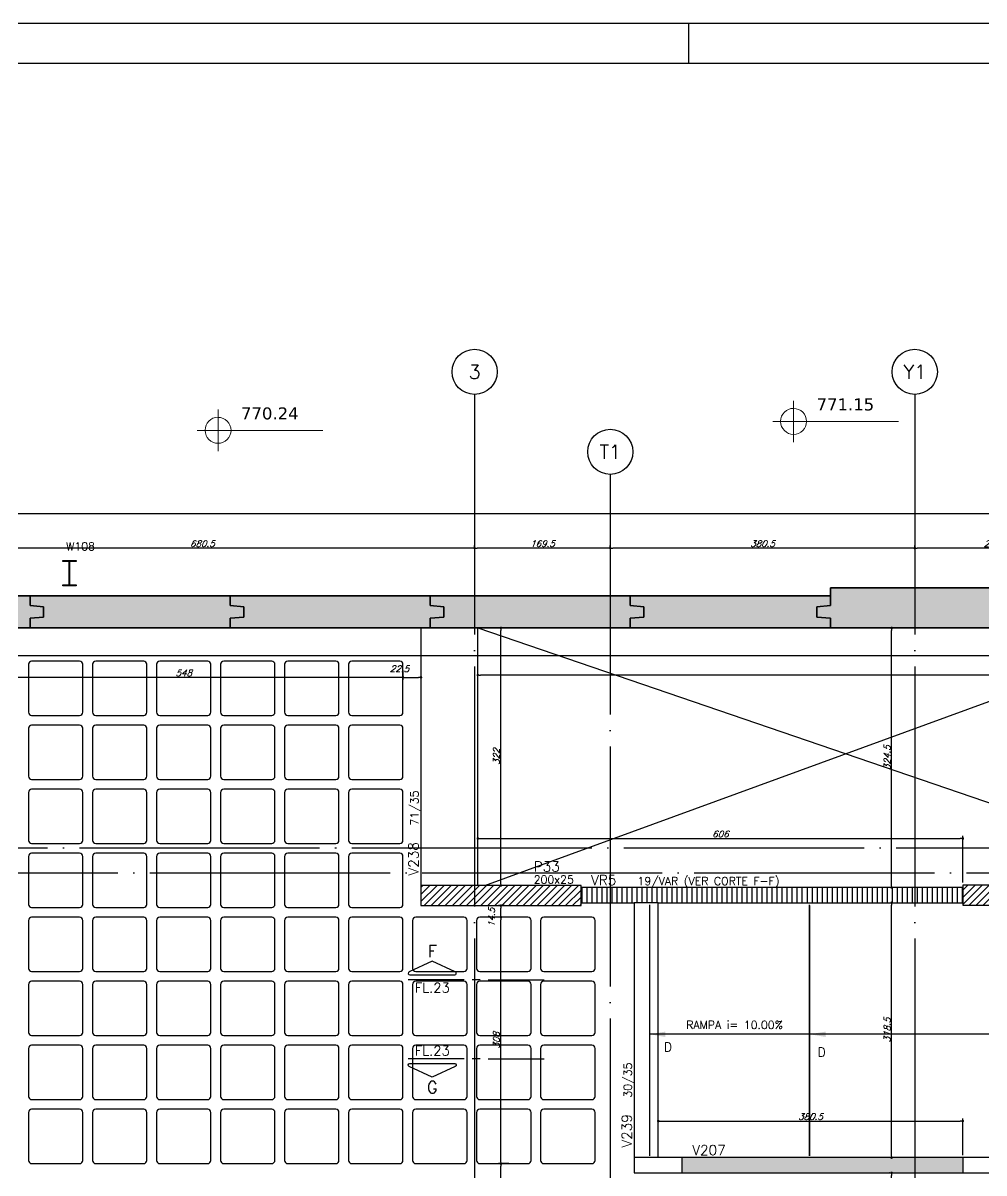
# Model space of a CAD drawing. Extents: x -4172 to 5483, y -2094 to 2406.
# Drawn here: x -1824 to -623, y 968 to 2406 of the extents above; entities that cross this region are included whole.
import ezdxf
from ezdxf.enums import TextEntityAlignment as Align

# ---------------------------------------------------------------- set-up
doc = ezdxf.new("R2010")
doc.units = 0
doc.header["$LTSCALE"] = 50
doc.header["$MEASUREMENT"] = 0
doc.linetypes.add('EIXO', pattern=[6.8, 6, -0.4, 0, -0.4])
doc.layers.get('0').update_dxf_attribs({"linetype": 'CONTINUOUS'})
doc.layers.get('DEFPOINTS').update_dxf_attribs({"linetype": 'CONTINUOUS'})
for name, color, linetype in [('251', 5, 'CONTINUOUS'), ('F-AUX', 2, 'CONTINUOUS'), ('F-CORTE-INDICAÇÃO', 4, 'CONTINUOUS'), ('F-COTAS', 106, 'CONTINUOUS'), ('F-CUBETA', 1, 'CONTINUOUS'), ('F-EIXO', 12, 'EIXO'), ('F-HACHURA-DET', 1, 'CONTINUOUS'), ('F-MARGEM', 1, 'CONTINUOUS'), ('F-PERFIL - W310x52', 4, 'CONTINUOUS'), ('F-PILARES-DIM', 172, 'CONTINUOUS'), ('F-PILARES-HACH', 174, 'CONTINUOUS'), ('F-PILARES-M', 170, 'CONTINUOUS'), ('F-PILARES-NOME', 170, 'CONTINUOUS'), ('F-PILARES-S', 170, 'CONTINUOUS'), ('F-SOLIDO-EST', 252, 'CONTINUOUS'), ('F-TEXTO', 6, 'CONTINUOUS'), ('F-VIGAS', 3, 'CONTINUOUS'), ('F-VIGAS-DIM', 2, 'CONTINUOUS'), ('F-VIGAS-NOME', 4, 'CONTINUOUS'), ('F-VÃO', 1, 'CONTINUOUS')]:
    doc.layers.add(name, color=color, linetype=linetype)
doc.layers.add('A-ANNO-NOTE', color=253, linetype='CONTINUOUS', lineweight=9)
doc.layers.add('F-DESNIVEL-4', color=7, linetype='CONTINUOUS', true_color=0xc3f1b6)
doc.styles.add('5385-ARQ-PB-BAS-PLA-TER-TORRE-A-106-TXT$0$R60-75', font='romans.shx', dxfattribs={"height": 0.1125})
doc.styles.add('CP-TEXT-INCL', font='romans.shx', dxfattribs={"oblique": 20})
doc.styles.add('MCP', font='romans.shx')
doc.styles.add('ROMANS', font='romans.shx')
doc.styles.get("Standard").update_dxf_attribs({"font": 'ROMANS.SHX'})
doc.styles.add('Verdana_3', font='verdana.ttf', dxfattribs={"height": 20})
doc.dimstyles.new('CP-COTAS-50', dxfattribs={"dimscale": 0.64, "dimtxt": 12.5, "dimasz": 5, "dimexe": 5, "dimexo": 5, "dimgap": 2.5, "dimtad": 1, "dimdec": 1, "dimdsep": 46, "dimtxsty": 'CP-TEXT-INCL', "dimblk1": 'DOT', "dimblk2": 'DOT', "dimsah": 1, "dimcen": 9, "dimclrd": 256, "dimclre": 256, "dimclrt": 256, "dimadec": 0, "dimazin": 0, "dimtfac": 1, "dimtdec": 1, "dimtmove": 2, "dimatfit": 3, "dimldrblk": 'DOT', "dimfxl": 0, "dimtolj": 1, "dimarcsym": 0})

# ---------------------------------------------------------------- blocks, each defined once
blk = doc.blocks.new('_VAONER063650636500869008690')
at = {"layer": '251', "color": 1}
for p, q in [((-34, 30), (-34, -30)), ((30, 34), (-30, 34)), ((34, -30), (34, 30)), ((-30, -34), (30, -34))]:
    blk.add_line(p, q, dxfattribs=at)
for centre, start, end in [((-30, 30), 90, 180), ((30, 30), 0, 90), ((-30, -30), 180, 270), ((30, -30), 270, 0)]:
    blk.add_arc(centre, 4, start, end, dxfattribs=at)
blk = doc.blocks.new('*U43')
at = {"layer": 'F-EIXO'}
blk.add_line((0, 0), (7397, 0), dxfattribs=at)
at = {"layer": 'F-TEXTO', "style": 'ROMANS'}
blk.add_attdef('EIXO', text='', height=17.5, dxfattribs=at).set_placement((-28.2072, 0), align=Align.MIDDLE_CENTER)
blk = doc.blocks.new('*U44')
at = {"layer": 'F-EIXO'}
blk.add_line((0, 0), (7484.954, 0), dxfattribs=at)
at = {"layer": 'F-TEXTO', "style": 'ROMANS'}
blk.add_attdef('EIXO', text='', height=17.5, dxfattribs=at).set_placement((-28.2072, 0), align=Align.MIDDLE_CENTER)
blk = doc.blocks.new('*U45')
at = {"layer": 'F-EIXO'}
blk.add_line((0, 0), (0, -3477.9), dxfattribs=at)
at = {"layer": 'F-EIXO', "color": 2, "linetype": 'Continuous'}
blk.add_circle((0, 28.2), 28.2, dxfattribs=at)
at = {"layer": 'F-TEXTO', "style": 'ROMANS'}
blk.add_attdef('EIXO', text='', height=17.5, rotation=360, dxfattribs=at).set_placement((0, 28.2), align=Align.MIDDLE_CENTER)
blk = doc.blocks.new('*U40')
at = {"layer": 'F-EIXO'}
blk.add_line((0, 0), (7378.2, 0), dxfattribs=at)
at = {"layer": 'F-TEXTO', "style": 'ROMANS'}
blk.add_attdef('EIXO', text='', height=17.5, dxfattribs=at).set_placement((-28.2, 0), align=Align.MIDDLE_CENTER)
blk = doc.blocks.new('*U42')
at = {"layer": 'F-EIXO'}
blk.add_line((0, 0), (0, -3377.9), dxfattribs=at)
at = {"layer": 'F-EIXO', "color": 2, "linetype": 'Continuous'}
blk.add_circle((0, 28.2), 28.2, dxfattribs=at)
at = {"layer": 'F-TEXTO', "style": 'ROMANS'}
blk.add_attdef('EIXO', text='', height=17.5, rotation=360, dxfattribs=at).set_placement((0, 28.2), align=Align.MIDDLE_CENTER)
blk = doc.blocks.new('*U15')
at = {"layer": 'F-EIXO'}
blk.add_line((0, 0), (0, -3477.9), dxfattribs=at)
at = {"layer": 'F-EIXO', "color": 2, "linetype": 'Continuous'}
blk.add_circle((0, 28.2), 28.2, dxfattribs=at)
at = {"layer": 'F-TEXTO', "style": 'ROMANS'}
blk.add_attdef('EIXO', text='', height=17.5, rotation=360, dxfattribs=at).set_placement((0, 28.2), align=Align.MIDDLE_CENTER)
blk = doc.blocks.new('A0-4L_900')
at = {"layer": 'F-MARGEM', "color": 2}
blk.add_line((63.4, 90), (63.4, 89), dxfattribs=at)
blk.add_lwpolyline([(0, 0), (0, 90), (192.9, 90), (192.9, 0)], close=True, dxfattribs=at)
at = {"layer": 'F-MARGEM', "color": 7}
blk.add_lwpolyline([(2.5, 89), (191.9, 89), (191.9, 1), (2.5, 1)], close=True, dxfattribs=at)
blk = doc.blocks.new('_DOT')
at = {"color": 0, "linetype": 'ByBlock'}
blk.add_line((-0.5, 0), (-1, 0), dxfattribs=at)
at = {"color": 0, "linetype": 'ByBlock', "const_width": 0.5}
blk.add_lwpolyline([(-0.25, 0, 1), (0.25, 0, 1)], format="xyb", close=True, dxfattribs=at)
blk = doc.blocks.new('*D90')
at = {"layer": 'DEFPOINTS', "color": 0, "linetype": 'Continuous', "transparency": 16777216}
for p in [(3284.5, 1792.6), (3284.5, 1699.5), (-3540, 1430.2)]:
    blk.add_point(p, dxfattribs=at)
at = {"layer": 'F-COTAS', "linetype": 'Continuous', "lineweight": -2, "transparency": 16777216}
for p, q in [((-3540, 1433.4), (-3540, 1795.8)), ((-3536.8, 1792.6), (3281.3, 1792.6)), ((3284.5, 1702.7), (3284.5, 1795.8))]:
    blk.add_line(p, q, dxfattribs=at)
at = {"layer": 'F-COTAS', "linetype": 'Continuous', "lineweight": -2, "transparency": 16777216, "xscale": 3.2, "yscale": 3.2, "zscale": 3.2, "rotation": 180}
blk.add_blockref('_DOT', (-3540, 1792.6), dxfattribs=at)
at = {"layer": 'F-COTAS', "linetype": 'Continuous', "lineweight": -2, "transparency": 16777216, "xscale": 3.2, "yscale": 3.2, "zscale": 3.2}
blk.add_blockref('_DOT', (3284.5, 1792.6), dxfattribs=at)
at = {"layer": 'F-COTAS', "linetype": 'Continuous', "transparency": 16777216, "insert": (-127.7, 1798.2), "char_height": 8, "attachment_point": 5, "style": 'CP-TEXT-INCL'}
blk.add_mtext('\\A1;6824.5', dxfattribs=at)
blk = doc.blocks.new('*D105')
at = {"layer": 'DEFPOINTS', "color": 0, "linetype": 'Continuous', "transparency": 16777216}
for p in [(-709.5, 1749.2), (-709.5, 1745.2), (-506, 1747.5)]:
    blk.add_point(p, dxfattribs=at)
at = {"layer": 'F-COTAS', "linetype": 'Continuous', "lineweight": -2, "transparency": 16777216}
for p, q in [((-709.5, 1748.4), (-709.5, 1752.4)), ((-509.2, 1749.2), (-706.3, 1749.2)), ((-506, 1750.7), (-506, 1752.4))]:
    blk.add_line(p, q, dxfattribs=at)
at = {"layer": 'F-COTAS', "linetype": 'Continuous', "lineweight": -2, "transparency": 16777216, "xscale": 3.2, "yscale": 3.2, "zscale": 3.2, "rotation": 180}
blk.add_blockref('_DOT', (-709.5, 1749.2), dxfattribs=at)
at = {"layer": 'F-COTAS', "linetype": 'Continuous', "lineweight": -2, "transparency": 16777216, "xscale": 3.2, "yscale": 3.2, "zscale": 3.2}
blk.add_blockref('_DOT', (-506, 1749.2), dxfattribs=at)
at = {"layer": 'F-COTAS', "linetype": 'Continuous', "transparency": 16777216, "insert": (-607.8, 1754.8), "char_height": 8, "attachment_point": 5, "style": 'CP-TEXT-INCL'}
blk.add_mtext('\\A1;203.5', dxfattribs=at)
blk = doc.blocks.new('*D106')
at = {"layer": 'DEFPOINTS', "color": 0, "linetype": 'Continuous', "transparency": 16777216}
for p in [(-1090, 1749.2), (-1090, 1745.2), (-709.5, 1745.2)]:
    blk.add_point(p, dxfattribs=at)
at = {"layer": 'F-COTAS', "linetype": 'Continuous', "lineweight": -2, "transparency": 16777216}
for p, q in [((-1090, 1748.4), (-1090, 1752.4)), ((-712.7, 1749.2), (-1086.8, 1749.2)), ((-709.5, 1748.4), (-709.5, 1752.4))]:
    blk.add_line(p, q, dxfattribs=at)
at = {"layer": 'F-COTAS', "linetype": 'Continuous', "lineweight": -2, "transparency": 16777216, "xscale": 3.2, "yscale": 3.2, "zscale": 3.2, "rotation": 180}
blk.add_blockref('_DOT', (-1090, 1749.2), dxfattribs=at)
at = {"layer": 'F-COTAS', "linetype": 'Continuous', "lineweight": -2, "transparency": 16777216, "xscale": 3.2, "yscale": 3.2, "zscale": 3.2}
blk.add_blockref('_DOT', (-709.5, 1749.2), dxfattribs=at)
at = {"layer": 'F-COTAS', "linetype": 'Continuous', "transparency": 16777216, "insert": (-899.8, 1754.8), "char_height": 8, "attachment_point": 5, "style": 'CP-TEXT-INCL'}
blk.add_mtext('\\A1;380.5', dxfattribs=at)
blk = doc.blocks.new('*D107')
at = {"layer": 'DEFPOINTS', "color": 0, "linetype": 'Continuous', "transparency": 16777216}
for p in [(-1259.5, 1749.2), (-1259.5, 1745.2), (-1090, 1745.2)]:
    blk.add_point(p, dxfattribs=at)
at = {"layer": 'F-COTAS', "linetype": 'Continuous', "lineweight": -2, "transparency": 16777216}
for p, q in [((-1259.5, 1748.4), (-1259.5, 1752.4)), ((-1093.2, 1749.2), (-1256.3, 1749.2)), ((-1090, 1748.4), (-1090, 1752.4))]:
    blk.add_line(p, q, dxfattribs=at)
at = {"layer": 'F-COTAS', "linetype": 'Continuous', "lineweight": -2, "transparency": 16777216, "xscale": 3.2, "yscale": 3.2, "zscale": 3.2, "rotation": 180}
blk.add_blockref('_DOT', (-1259.5, 1749.2), dxfattribs=at)
at = {"layer": 'F-COTAS', "linetype": 'Continuous', "lineweight": -2, "transparency": 16777216, "xscale": 3.2, "yscale": 3.2, "zscale": 3.2}
blk.add_blockref('_DOT', (-1090, 1749.2), dxfattribs=at)
at = {"layer": 'F-COTAS', "linetype": 'Continuous', "transparency": 16777216, "insert": (-1174.8, 1754.8), "char_height": 8, "attachment_point": 5, "style": 'CP-TEXT-INCL'}
blk.add_mtext('\\A1;169.5', dxfattribs=at)
blk = doc.blocks.new('*D108')
at = {"layer": 'DEFPOINTS', "color": 0, "linetype": 'Continuous', "transparency": 16777216}
for p in [(-1940, 1749.2), (-1940, 1745.2), (-1259.5, 1745.2)]:
    blk.add_point(p, dxfattribs=at)
at = {"layer": 'F-COTAS', "linetype": 'Continuous', "lineweight": -2, "transparency": 16777216}
for p, q in [((-1940, 1748.4), (-1940, 1752.4)), ((-1262.7, 1749.2), (-1936.8, 1749.2)), ((-1259.5, 1748.4), (-1259.5, 1752.4))]:
    blk.add_line(p, q, dxfattribs=at)
at = {"layer": 'F-COTAS', "linetype": 'Continuous', "lineweight": -2, "transparency": 16777216, "xscale": 3.2, "yscale": 3.2, "zscale": 3.2, "rotation": 180}
blk.add_blockref('_DOT', (-1940, 1749.2), dxfattribs=at)
at = {"layer": 'F-COTAS', "linetype": 'Continuous', "lineweight": -2, "transparency": 16777216, "xscale": 3.2, "yscale": 3.2, "zscale": 3.2}
blk.add_blockref('_DOT', (-1259.5, 1749.2), dxfattribs=at)
at = {"layer": 'F-COTAS', "linetype": 'Continuous', "transparency": 16777216, "insert": (-1599.8, 1754.8), "char_height": 8, "attachment_point": 5, "style": 'CP-TEXT-INCL'}
blk.add_mtext('\\A1;680.5', dxfattribs=at)
blk = doc.blocks.new('*U127')
at = {"layer": 'F-CORTE-INDICAÇÃO'}
for p, q in [((-100, 0), (-170, 0)), ((-80, 0), (-90, 0)), ((-70, 0), (0, 0))]:
    blk.add_line(p, q, dxfattribs=at)
blk.add_lwpolyline([(-112, 6, 0.802585), (-111.2, 9.8), (-140, 23.3), (-168.8, 9.8, 0.802585), (-168, 6)], format="xyb", close=True, dxfattribs=at)
at = {"layer": 'F-CORTE-INDICAÇÃO', "style": 'ROMANS'}
blk.add_attdef('CORTE', text='', height=15, dxfattribs=at).set_placement((-140, 35.8), align=Align.MIDDLE_CENTER)
at = {"layer": 'F-CORTE-INDICAÇÃO', "color": 2, "style": 'ROMANS'}
blk.add_attdef('FOLHA', text='', height=12, dxfattribs=at).set_placement((-140, -10), align=Align.MIDDLE_CENTER)
blk = doc.blocks.new('*D346')
at = {"layer": 'DEFPOINTS', "color": 0, "linetype": 'Continuous', "transparency": 16777216}
for p in [(-1226.6, 980), (-1226.5, 980), (-1226.5, 904.5)]:
    blk.add_point(p, dxfattribs=at)
at = {"layer": 'F-COTAS', "linetype": 'Continuous', "lineweight": -2, "transparency": 16777216}
for p, q in [((-1229.7, 980), (-1229.8, 980)), ((-1226.6, 907.7), (-1226.6, 976.8)), ((-1229.7, 904.5), (-1229.8, 904.5))]:
    blk.add_line(p, q, dxfattribs=at)
at = {"layer": 'F-COTAS', "linetype": 'Continuous', "lineweight": -2, "transparency": 16777216, "xscale": 3.2, "yscale": 3.2, "zscale": 3.2}
for p, rotation in [((-1226.6, 980), 90), ((-1226.6, 904.5), 270)]:
    blk.add_blockref('_DOT', p, dxfattribs=dict(at, rotation=rotation))
at = {"layer": 'F-COTAS', "linetype": 'Continuous', "transparency": 16777216, "insert": (-1232.2, 942.3), "char_height": 8, "attachment_point": 5, "rotation": 90, "style": 'CP-TEXT-INCL'}
blk.add_mtext('\\A1;75.5', dxfattribs=at)
blk = doc.blocks.new('*D347')
at = {"layer": 'DEFPOINTS', "color": 0, "linetype": 'Continuous', "transparency": 16777216}
for p in [(-1226.6, 1288), (-1213.6, 1288), (-1213.6, 980)]:
    blk.add_point(p, dxfattribs=at)
at = {"layer": 'F-COTAS', "linetype": 'Continuous', "lineweight": -2, "transparency": 16777216}
for p, q in [((-1216.8, 1288), (-1229.8, 1288)), ((-1226.6, 983.2), (-1226.6, 1284.8)), ((-1216.8, 980), (-1229.8, 980))]:
    blk.add_line(p, q, dxfattribs=at)
at = {"layer": 'F-COTAS', "linetype": 'Continuous', "lineweight": -2, "transparency": 16777216, "xscale": 3.2, "yscale": 3.2, "zscale": 3.2}
for p, rotation in [((-1226.6, 1288), 90), ((-1226.6, 980), 270)]:
    blk.add_blockref('_DOT', p, dxfattribs=dict(at, rotation=rotation))
at = {"layer": 'F-COTAS', "linetype": 'Continuous', "transparency": 16777216, "insert": (-1232.2, 1134), "char_height": 8, "attachment_point": 5, "rotation": 90, "style": 'CP-TEXT-INCL'}
blk.add_mtext('\\A1;308', dxfattribs=at)
blk = doc.blocks.new('*D348')
at = {"layer": 'DEFPOINTS', "color": 0, "linetype": 'Continuous', "transparency": 16777216}
for p in [(-1226.6, 1302.5), (-1218.9, 1302.5), (-1218.9, 1288)]:
    blk.add_point(p, dxfattribs=at)
at = {"layer": 'F-COTAS', "linetype": 'Continuous', "lineweight": -2, "transparency": 16777216}
for p, q in [((-1222.1, 1302.5), (-1229.8, 1302.5)), ((-1226.6, 1291.2), (-1226.6, 1299.3)), ((-1222.1, 1288), (-1229.8, 1288))]:
    blk.add_line(p, q, dxfattribs=at)
at = {"layer": 'F-COTAS', "linetype": 'Continuous', "lineweight": -2, "transparency": 16777216, "xscale": 3.2, "yscale": 3.2, "zscale": 3.2}
for p, rotation in [((-1226.6, 1302.5), 90), ((-1226.6, 1288), 270)]:
    blk.add_blockref('_DOT', p, dxfattribs=dict(at, rotation=rotation))
at = {"layer": 'F-COTAS', "linetype": 'Continuous', "transparency": 16777216, "insert": (-1238.3, 1287.6), "char_height": 8, "attachment_point": 5, "rotation": 90, "style": 'CP-TEXT-INCL'}
blk.add_mtext('\\A1;14.5', dxfattribs=at)
blk = doc.blocks.new('*D349')
at = {"layer": 'DEFPOINTS', "color": 0, "linetype": 'Continuous', "transparency": 16777216}
for p in [(-1226.6, 1649.5), (-1216.7, 1649.5), (-1216.7, 1327.5)]:
    blk.add_point(p, dxfattribs=at)
at = {"layer": 'F-COTAS', "linetype": 'Continuous', "lineweight": -2, "transparency": 16777216}
for p, q in [((-1219.9, 1649.5), (-1229.8, 1649.5)), ((-1226.6, 1330.7), (-1226.6, 1646.3)), ((-1219.9, 1327.5), (-1229.8, 1327.5))]:
    blk.add_line(p, q, dxfattribs=at)
at = {"layer": 'F-COTAS', "linetype": 'Continuous', "lineweight": -2, "transparency": 16777216, "xscale": 3.2, "yscale": 3.2, "zscale": 3.2}
for p, rotation in [((-1226.6, 1649.5), 90), ((-1226.6, 1327.5), 270)]:
    blk.add_blockref('_DOT', p, dxfattribs=dict(at, rotation=rotation))
at = {"layer": 'F-COTAS', "linetype": 'Continuous', "transparency": 16777216, "insert": (-1232.2, 1488.5), "char_height": 8, "attachment_point": 5, "rotation": 90, "style": 'CP-TEXT-INCL'}
blk.add_mtext('\\A1;322', dxfattribs=at)
blk = doc.blocks.new('*D350')
at = {"layer": 'DEFPOINTS', "color": 0, "linetype": 'Continuous', "transparency": 16777216}
for p in [(-1255.5, 1385.2), (-649.5, 1386.3), (-649.5, 1328)]:
    blk.add_point(p, dxfattribs=at)
at = {"layer": 'F-COTAS', "linetype": 'Continuous', "lineweight": -2, "transparency": 16777216}
for p, q in [((-1255.5, 1388.4), (-1255.5, 1389.5)), ((-1252.3, 1386.3), (-652.7, 1386.3)), ((-649.5, 1331.2), (-649.5, 1389.5))]:
    blk.add_line(p, q, dxfattribs=at)
at = {"layer": 'F-COTAS', "linetype": 'Continuous', "lineweight": -2, "transparency": 16777216, "xscale": 3.2, "yscale": 3.2, "zscale": 3.2, "rotation": 180}
blk.add_blockref('_DOT', (-1255.5, 1386.3), dxfattribs=at)
at = {"layer": 'F-COTAS', "linetype": 'Continuous', "lineweight": -2, "transparency": 16777216, "xscale": 3.2, "yscale": 3.2, "zscale": 3.2}
blk.add_blockref('_DOT', (-649.5, 1386.3), dxfattribs=at)
at = {"layer": 'F-COTAS', "linetype": 'Continuous', "transparency": 16777216, "insert": (-952.5, 1391.9), "char_height": 8, "attachment_point": 5, "style": 'CP-TEXT-INCL'}
blk.add_mtext('\\A1;606', dxfattribs=at)
blk = doc.blocks.new('*D377')
at = {"layer": 'DEFPOINTS', "color": 0, "linetype": 'Continuous', "transparency": 16777216}
for p in [(-738.4, 968.5), (-737.7, 968.5), (-737.7, 888)]:
    blk.add_point(p, dxfattribs=at)
at = {"layer": 'F-COTAS', "linetype": 'Continuous', "lineweight": -2, "transparency": 16777216}
for p, q in [((-740.9, 968.5), (-741.6, 968.5)), ((-738.4, 891.2), (-738.4, 965.3)), ((-740.9, 888), (-741.6, 888))]:
    blk.add_line(p, q, dxfattribs=at)
at = {"layer": 'F-COTAS', "linetype": 'Continuous', "lineweight": -2, "transparency": 16777216, "xscale": 3.2, "yscale": 3.2, "zscale": 3.2}
for p, rotation in [((-738.4, 968.5), 90), ((-738.4, 888), 270)]:
    blk.add_blockref('_DOT', p, dxfattribs=dict(at, rotation=rotation))
at = {"layer": 'F-COTAS', "linetype": 'Continuous', "transparency": 16777216, "insert": (-744, 928.3), "char_height": 8, "attachment_point": 5, "rotation": 90, "style": 'CP-TEXT-INCL'}
blk.add_mtext('\\A1;80.5', dxfattribs=at)
blk = doc.blocks.new('*D378')
at = {"layer": 'DEFPOINTS', "color": 0, "linetype": 'Continuous', "transparency": 16777216}
for p in [(-738.4, 1306), (-738.4, 1306), (-738.4, 987.5)]:
    blk.add_point(p, dxfattribs=at)
at = {"layer": 'F-COTAS', "linetype": 'Continuous', "lineweight": -2, "transparency": 16777216}
blk.add_line((-738.4, 990.7), (-738.4, 1302.8), dxfattribs=at)
at = {"layer": 'F-COTAS', "linetype": 'Continuous', "lineweight": -2, "transparency": 16777216, "xscale": 3.2, "yscale": 3.2, "zscale": 3.2}
for p, rotation in [((-738.4, 1306), 90), ((-738.4, 987.5), 270)]:
    blk.add_blockref('_DOT', p, dxfattribs=dict(at, rotation=rotation))
at = {"layer": 'F-COTAS', "linetype": 'Continuous', "transparency": 16777216, "insert": (-744, 1146.8), "char_height": 8, "attachment_point": 5, "rotation": 90, "style": 'CP-TEXT-INCL'}
blk.add_mtext('\\A1;318.5', dxfattribs=at)
blk = doc.blocks.new('*D379')
at = {"layer": 'DEFPOINTS', "color": 0, "linetype": 'Continuous', "transparency": 16777216}
for p in [(-738.4, 1649.5), (-738.4, 1649.5), (-738.4, 1325)]:
    blk.add_point(p, dxfattribs=at)
at = {"layer": 'F-COTAS', "linetype": 'Continuous', "lineweight": -2, "transparency": 16777216}
blk.add_line((-738.4, 1328.2), (-738.4, 1646.3), dxfattribs=at)
at = {"layer": 'F-COTAS', "linetype": 'Continuous', "lineweight": -2, "transparency": 16777216, "xscale": 3.2, "yscale": 3.2, "zscale": 3.2}
for p, rotation in [((-738.4, 1649.5), 90), ((-738.4, 1325), 270)]:
    blk.add_blockref('_DOT', p, dxfattribs=dict(at, rotation=rotation))
at = {"layer": 'F-COTAS', "linetype": 'Continuous', "transparency": 16777216, "insert": (-744, 1487.2), "char_height": 8, "attachment_point": 5, "rotation": 90, "style": 'CP-TEXT-INCL'}
blk.add_mtext('\\A1;324.5', dxfattribs=at)
blk = doc.blocks.new('*D401')
at = {"layer": 'DEFPOINTS', "color": 0, "linetype": 'Continuous', "transparency": 16777216}
for p in [(-1255.5, 1590.6), (-1255.5, 1590.6), (683.5, 1590.6)]:
    blk.add_point(p, dxfattribs=at)
at = {"layer": 'F-COTAS', "linetype": 'Continuous', "lineweight": -2, "transparency": 16777216}
blk.add_line((680.3, 1590.6), (-1252.3, 1590.6), dxfattribs=at)
at = {"layer": 'F-COTAS', "linetype": 'Continuous', "lineweight": -2, "transparency": 16777216, "xscale": 3.2, "yscale": 3.2, "zscale": 3.2, "rotation": 180}
blk.add_blockref('_DOT', (-1255.5, 1590.6), dxfattribs=at)
at = {"layer": 'F-COTAS', "linetype": 'Continuous', "lineweight": -2, "transparency": 16777216, "xscale": 3.2, "yscale": 3.2, "zscale": 3.2}
blk.add_blockref('_DOT', (683.5, 1590.6), dxfattribs=at)
at = {"layer": 'F-COTAS', "linetype": 'Continuous', "transparency": 16777216, "insert": (-286, 1596.2), "char_height": 8, "attachment_point": 5, "style": 'CP-TEXT-INCL'}
blk.add_mtext('\\A1;1939', dxfattribs=at)
blk = doc.blocks.new('*D402')
at = {"layer": 'DEFPOINTS', "color": 0, "linetype": 'Continuous', "transparency": 16777216}
for p in [(-1349, 1599.3), (-1326.5, 1599.3), (-1326.5, 1587.7)]:
    blk.add_point(p, dxfattribs=at)
at = {"layer": 'F-COTAS', "linetype": 'Continuous', "lineweight": -2, "transparency": 16777216}
for p, q in [((-1349, 1596.1), (-1349, 1584.5)), ((-1326.5, 1596.1), (-1326.5, 1584.5)), ((-1345.8, 1587.7), (-1329.7, 1587.7))]:
    blk.add_line(p, q, dxfattribs=at)
at = {"layer": 'F-COTAS', "linetype": 'Continuous', "lineweight": -2, "transparency": 16777216, "xscale": 3.2, "yscale": 3.2, "zscale": 3.2, "rotation": 180}
blk.add_blockref('_DOT', (-1349, 1587.7), dxfattribs=at)
at = {"layer": 'F-COTAS', "linetype": 'Continuous', "lineweight": -2, "transparency": 16777216, "xscale": 3.2, "yscale": 3.2, "zscale": 3.2}
blk.add_blockref('_DOT', (-1326.5, 1587.7), dxfattribs=at)
at = {"layer": 'F-COTAS', "linetype": 'Continuous', "transparency": 16777216, "insert": (-1353.5, 1598.4), "char_height": 8, "attachment_point": 5, "style": 'CP-TEXT-INCL'}
blk.add_mtext('\\A1;22.5', dxfattribs=at)
blk = doc.blocks.new('*D403')
at = {"layer": 'DEFPOINTS', "color": 0, "linetype": 'Continuous', "transparency": 16777216}
for p in [(-1897, 1587.7), (-1897, 1570.1), (-1349, 1570.1)]:
    blk.add_point(p, dxfattribs=at)
at = {"layer": 'F-COTAS', "linetype": 'Continuous', "lineweight": -2, "transparency": 16777216}
for p, q in [((-1897, 1573.3), (-1897, 1590.9)), ((-1352.2, 1587.7), (-1893.8, 1587.7)), ((-1349, 1573.3), (-1349, 1590.9))]:
    blk.add_line(p, q, dxfattribs=at)
at = {"layer": 'F-COTAS', "linetype": 'Continuous', "lineweight": -2, "transparency": 16777216, "xscale": 3.2, "yscale": 3.2, "zscale": 3.2, "rotation": 180}
blk.add_blockref('_DOT', (-1897, 1587.7), dxfattribs=at)
at = {"layer": 'F-COTAS', "linetype": 'Continuous', "lineweight": -2, "transparency": 16777216, "xscale": 3.2, "yscale": 3.2, "zscale": 3.2}
blk.add_blockref('_DOT', (-1349, 1587.7), dxfattribs=at)
at = {"layer": 'F-COTAS', "linetype": 'Continuous', "transparency": 16777216, "insert": (-1623, 1593.3), "char_height": 8, "attachment_point": 5, "style": 'CP-TEXT-INCL'}
blk.add_mtext('\\A1;548', dxfattribs=at)
blk = doc.blocks.new('*D425')
at = {"layer": 'DEFPOINTS', "color": 0, "linetype": 'Continuous', "transparency": 16777216}
for p in [(-649.5, 1033.2), (-1030, 1017.7), (-649.5, 987.5)]:
    blk.add_point(p, dxfattribs=at)
at = {"layer": 'F-COTAS', "linetype": 'Continuous', "lineweight": -2, "transparency": 16777216}
for p, q in [((-1030, 1020.9), (-1030, 1036.4)), ((-649.5, 990.7), (-649.5, 1036.4)), ((-1026.8, 1033.2), (-652.7, 1033.2))]:
    blk.add_line(p, q, dxfattribs=at)
at = {"layer": 'F-COTAS', "linetype": 'Continuous', "lineweight": -2, "transparency": 16777216, "xscale": 3.2, "yscale": 3.2, "zscale": 3.2, "rotation": 180}
blk.add_blockref('_DOT', (-1030, 1033.2), dxfattribs=at)
at = {"layer": 'F-COTAS', "linetype": 'Continuous', "lineweight": -2, "transparency": 16777216, "xscale": 3.2, "yscale": 3.2, "zscale": 3.2}
blk.add_blockref('_DOT', (-649.5, 1033.2), dxfattribs=at)
at = {"layer": 'F-COTAS', "linetype": 'Continuous', "transparency": 16777216, "insert": (-839.8, 1038.8), "char_height": 8, "attachment_point": 5, "style": 'CP-TEXT-INCL'}
blk.add_mtext('\\A1;380.5', dxfattribs=at)
blk = doc.blocks.new('LGN-COTA - LGN-COTA-475391-Térreo')
at = {"layer": 'A-ANNO-NOTE'}
for p, q in [((-0.009, -0.238), (-0.009, 0.28)), ((-0.268, 0.021), (1.302, 0.021))]:
    blk.add_line(p, q, dxfattribs=at)
for centre, start, end in [((-0.009, 0.022), 90, 180), ((-0.009, 0.021), 360, 90), ((-0.009, 0.021), 180, 270), ((-0.009, 0.021), 270, 0)]:
    blk.add_arc(centre, 0.162, start, end, dxfattribs=at)
blk = doc.blocks.new('zw$7512')
at = {"layer": 'A-ANNO-NOTE', "xscale": 100, "yscale": 100, "zscale": 100}
for p in [(-660.5, 1691.5), (-1379.7, 1680.3)]:
    blk.add_blockref('LGN-COTA - LGN-COTA-475391-Térreo', p, dxfattribs=at)
at = {"layer": 'A-ANNO-NOTE', "style": 'Verdana_3'}
for s, p in [('770.24', (-1351.9, 1696.1)), ('771.15', (-632.7, 1707.3))]:
    blk.add_text(s, height=15, dxfattribs=at).set_placement(p)
blk = doc.blocks.new('A$C44D756D9')
at = {"layer": 'F-PERFIL - W310x52'}
blk.add_lwpolyline([(1550.8, 244.2), (1567.5, 244.2), (1567.5, 242.9), (1559.5, 242.9), (1559.5, 213.8), (1567.5, 213.8), (1567.5, 212.4), (1550.8, 212.4), (1550.8, 213.8), (1558.7, 213.8), (1558.7, 242.9), (1550.8, 242.9)], close=True, dxfattribs=at)
at = {"layer": 'F-PILARES-NOME'}
blk.add_text('W108', height=10, dxfattribs=at).set_placement((1555.1, 256.9))

msp = doc.modelspace()

# ---------------------------------------------------------------- hatches: boundary and pattern name
at = {"layer": 'F-DESNIVEL-4', "linetype": 'Continuous'}
h = msp.add_hatch(color=256, dxfattribs=at)
h.dxf.hatch_style = 1
h.paths.add_polyline_path([(-709.5, 987.5), (-1000, 987.5), (-1000, 968.5), (-709.5, 968.5)])
h = msp.add_hatch(color=256, dxfattribs=at)
h.dxf.hatch_style = 1
h.paths.add_polyline_path([(-649.5, 987.5), (-709.5, 987.5), (-709.5, 968.5), (-649.5, 968.5)])
at = {"layer": 'F-HACHURA-DET', "linetype": 'Continuous'}
h = msp.add_hatch(dxfattribs=at)
h.set_pattern_fill('LINE', color=256, scale=50, angle=90, style=0)
h.paths.add_polyline_path([(-1060, 1306), (-1030, 1306), (-649.5, 1306), (-649.5, 1325), (-1045, 1325), (-1126.5, 1325), (-1126.5, 1306)])
at = {"layer": 'F-PILARES-HACH', "linetype": 'Continuous'}
h = msp.add_hatch(dxfattribs=at)
h.set_pattern_fill('ANSI31', color=256, scale=50, style=0)
h.paths.add_polyline_path([(-1326.5, 1302.5), (-1126.5, 1302.5), (-1126.5, 1327.5), (-1326.5, 1327.5)], flags=16)
h = msp.add_hatch(dxfattribs=at)
h.set_pattern_fill('ANSI31', color=256, scale=50, style=0)
h.paths.add_polyline_path([(-649.5, 1303), (-449.5, 1303), (-449.5, 1328), (-649.5, 1328)], flags=16)
at = {"layer": 'F-SOLIDO-EST'}
h = msp.add_hatch(color=256, dxfattribs=at)
h.dxf.hatch_style = 1
h.paths.add_polyline_path([(-582, 1681), (-565, 1682.5), (-565, 1699.5), (-815, 1699.5), (-815, 1677.5), (-832, 1676), (-832, 1663), (-815, 1661.5), (-815, 1649.5), (-565, 1649.5), (-565, 1666.5), (-582, 1668)])
h = msp.add_hatch(color=256, dxfattribs=at)
h.dxf.hatch_style = 1
h.paths.add_polyline_path([(-1798, 1676), (-1815, 1677.5), (-1815, 1689.5), (-2065, 1689.5), (-2065, 1677.5), (-2082, 1676), (-2082, 1663), (-2065, 1661.5), (-2065, 1649.5), (-1815, 1649.5), (-1815, 1661.5), (-1798, 1663)])
h = msp.add_hatch(color=256, dxfattribs=at)
h.dxf.hatch_style = 1
h.paths.add_polyline_path([(-1548, 1676), (-1565, 1677.5), (-1565, 1689.5), (-1815, 1689.5), (-1815, 1677.5), (-1798, 1676), (-1798, 1663), (-1815, 1661.5), (-1815, 1649.5), (-1565, 1649.5), (-1565, 1661.5), (-1548, 1663)])
h = msp.add_hatch(color=256, dxfattribs=at)
h.dxf.hatch_style = 1
h.paths.add_polyline_path([(-1298, 1676), (-1315, 1677.5), (-1315, 1689.5), (-1565, 1689.5), (-1565, 1677.5), (-1548, 1676), (-1548, 1663), (-1565, 1661.5), (-1565, 1649.5), (-1315, 1649.5), (-1315, 1661.5), (-1298, 1663)])
h = msp.add_hatch(color=256, dxfattribs=at)
h.dxf.hatch_style = 1
h.paths.add_polyline_path([(-1048, 1676), (-1065, 1677.5), (-1065, 1689.5), (-1315, 1689.5), (-1315, 1677.5), (-1298, 1676), (-1298, 1663), (-1315, 1661.5), (-1315, 1649.5), (-1065, 1649.5), (-1065, 1661.5), (-1048, 1663)])
h = msp.add_hatch(color=256, dxfattribs=at)
h.dxf.hatch_style = 1
h.paths.add_polyline_path([(-832, 1676), (-815, 1677.5), (-815, 1689.5), (-1065, 1689.5), (-1065, 1677.5), (-1048, 1676), (-1048, 1663), (-1065, 1661.5), (-1065, 1649.5), (-815, 1649.5), (-815, 1661.5), (-832, 1663)])

# ---------------------------------------------------------------- linework, layer by layer
at = {"layer": 'F-AUX', "color": 1}
for p, q in [((-1041, 1303.5), (-1041, 989.5)), ((-841, 989.5), (-841, 1303.5)), ((-841, 1302.5), (-841, 989.5))]:
    msp.add_line(p, q, dxfattribs=at)
msp.add_lwpolyline([(-182.994, 1141.64), (-1041, 1141.64)], dxfattribs=at)
for points in [[(-1021.003, 1138.287), (-1041, 1141.64), (-1020.997, 1144.954)], [(-821.003, 1138.287), (-841, 1141.64), (-820.997, 1144.954)]]:
    msp.add_solid(points, dxfattribs=at)
at = {"layer": 'F-EIXO'}
msp.add_line((-3621.135, 1615), (3550.572, 1615), dxfattribs=at)
at = {"layer": 'F-PILARES-M', "linetype": 'Continuous'}
for points in [[(-1060, 968.5), (-1000, 968.5), (-1000, 987.5), (-1060, 987.5), (-1060, 968.5)], [(-649.5, 968.5), (-529.5, 968.5), (-529.5, 987.5), (-649.5, 987.5), (-649.5, 968.5)]]:
    msp.add_lwpolyline(points, dxfattribs=at)
at = {"layer": 'F-PILARES-S', "linetype": 'Continuous'}
for points in [[(-1326.5, 1302.5), (-1126.5, 1302.5), (-1126.5, 1327.5), (-1326.5, 1327.5), (-1326.5, 1302.5)], [(-649.5, 1303), (-449.5, 1303), (-449.5, 1328), (-649.5, 1328), (-649.5, 1303)]]:
    msp.add_lwpolyline(points, dxfattribs=at)
at = {"layer": 'F-VIGAS'}
for p, q in [((-565, 1699.5), (-815, 1699.5)), ((-815, 1699.5), (-815, 1677.5)), ((-815, 1677.5), (-815, 1699.5)), ((-815, 1699.5), (-565, 1699.5)), ((-1815, 1689.5), (-2065, 1689.5)), ((-2065, 1689.5), (-1815, 1689.5)), ((-1815, 1677.5), (-1815, 1689.5)), ((-1815, 1689.5), (-1815, 1677.5)), ((-1565, 1689.5), (-1815, 1689.5)), ((-1815, 1689.5), (-1815, 1677.5)), ((-1815, 1677.5), (-1815, 1689.5)), ((-1815, 1689.5), (-1565, 1689.5)), ((-1565, 1677.5), (-1565, 1689.5)), ((-1565, 1689.5), (-1565, 1677.5)), ((-1315, 1689.5), (-1565, 1689.5)), ((-1565, 1689.5), (-1565, 1677.5)), ((-1565, 1677.5), (-1565, 1689.5)), ((-1565, 1689.5), (-1315, 1689.5)), ((-1315, 1677.5), (-1315, 1689.5)), ((-1315, 1689.5), (-1315, 1677.5)), ((-1065, 1689.5), (-1315, 1689.5)), ((-1315, 1689.5), (-1315, 1677.5)), ((-1315, 1677.5), (-1315, 1689.5)), ((-1315, 1689.5), (-1065, 1689.5)), ((-1065, 1677.5), (-1065, 1689.5)), ((-1065, 1689.5), (-1065, 1677.5)), ((-815, 1689.5), (-1065, 1689.5)), ((-1065, 1689.5), (-1065, 1677.5)), ((-1065, 1677.5), (-1065, 1689.5)), ((-1065, 1689.5), (-815, 1689.5)), ((-815, 1677.5), (-815, 1689.5)), ((-815, 1689.5), (-815, 1677.5)), ((-1798, 1676), (-1815, 1677.5)), ((-1815, 1677.5), (-1798, 1676)), ((-1815, 1677.5), (-1798, 1676)), ((-1798, 1676), (-1815, 1677.5)), ((-1798, 1663), (-1798, 1676)), ((-1798, 1676), (-1798, 1663)), ((-1798, 1676), (-1798, 1663)), ((-1798, 1663), (-1798, 1676)), ((-1548, 1676), (-1565, 1677.5)), ((-1565, 1677.5), (-1548, 1676)), ((-1565, 1677.5), (-1548, 1676)), ((-1548, 1676), (-1565, 1677.5)), ((-1548, 1663), (-1548, 1676)), ((-1548, 1676), (-1548, 1663)), ((-1548, 1676), (-1548, 1663)), ((-1548, 1663), (-1548, 1676)), ((-1298, 1676), (-1315, 1677.5)), ((-1315, 1677.5), (-1298, 1676)), ((-1315, 1677.5), (-1298, 1676)), ((-1298, 1676), (-1315, 1677.5)), ((-1298, 1663), (-1298, 1676)), ((-1298, 1676), (-1298, 1663)), ((-1298, 1676), (-1298, 1663)), ((-1298, 1663), (-1298, 1676)), ((-1048, 1676), (-1065, 1677.5)), ((-1065, 1677.5), (-1048, 1676)), ((-1065, 1677.5), (-1048, 1676)), ((-1048, 1676), (-1065, 1677.5)), ((-1048, 1663), (-1048, 1676)), ((-1048, 1676), (-1048, 1663)), ((-1048, 1676), (-1048, 1663)), ((-1048, 1663), (-1048, 1676)), ((-815, 1677.5), (-832, 1676)), ((-832, 1676), (-815, 1677.5)), ((-832, 1676), (-815, 1677.5)), ((-815, 1677.5), (-832, 1676)), ((-832, 1676), (-832, 1663)), ((-832, 1663), (-832, 1676)), ((-832, 1663), (-832, 1676)), ((-832, 1676), (-832, 1663)), ((-1815, 1661.5), (-1798, 1663)), ((-1798, 1663), (-1815, 1661.5)), ((-1798, 1663), (-1815, 1661.5)), ((-1815, 1661.5), (-1798, 1663)), ((-1815, 1649.5), (-1815, 1661.5)), ((-1815, 1661.5), (-1815, 1649.5)), ((-1815, 1661.5), (-1815, 1649.5)), ((-1815, 1649.5), (-1815, 1661.5)), ((-1565, 1661.5), (-1548, 1663)), ((-1548, 1663), (-1565, 1661.5)), ((-1548, 1663), (-1565, 1661.5)), ((-1565, 1661.5), (-1548, 1663)), ((-1565, 1649.5), (-1565, 1661.5)), ((-1565, 1661.5), (-1565, 1649.5)), ((-1565, 1661.5), (-1565, 1649.5)), ((-1565, 1649.5), (-1565, 1661.5)), ((-1315, 1661.5), (-1298, 1663)), ((-1298, 1663), (-1315, 1661.5)), ((-1298, 1663), (-1315, 1661.5)), ((-1315, 1661.5), (-1298, 1663)), ((-1315, 1649.5), (-1315, 1661.5)), ((-1315, 1661.5), (-1315, 1649.5)), ((-1315, 1661.5), (-1315, 1649.5)), ((-1315, 1649.5), (-1315, 1661.5)), ((-1065, 1661.5), (-1048, 1663)), ((-1048, 1663), (-1065, 1661.5)), ((-1048, 1663), (-1065, 1661.5)), ((-1065, 1661.5), (-1048, 1663)), ((-1065, 1649.5), (-1065, 1661.5)), ((-1065, 1661.5), (-1065, 1649.5)), ((-1065, 1661.5), (-1065, 1649.5)), ((-1065, 1649.5), (-1065, 1661.5)), ((-832, 1663), (-815, 1661.5)), ((-815, 1661.5), (-832, 1663)), ((-815, 1661.5), (-832, 1663)), ((-832, 1663), (-815, 1661.5)), ((-815, 1661.5), (-815, 1649.5)), ((-815, 1649.5), (-815, 1661.5)), ((-815, 1649.5), (-815, 1661.5)), ((-815, 1661.5), (-815, 1649.5)), ((-2065, 1649.5), (-1815, 1649.5)), ((-1815, 1649.5), (-2065, 1649.5)), ((-1815, 1649.5), (-1565, 1649.5)), ((-1565, 1649.5), (-1815, 1649.5)), ((-1565, 1649.5), (-1315, 1649.5)), ((-1315, 1649.5), (-1565, 1649.5)), ((-1315, 1649.5), (-1065, 1649.5)), ((-1065, 1649.5), (-1315, 1649.5)), ((-1065, 1649.5), (-815, 1649.5)), ((-815, 1649.5), (-1065, 1649.5)), ((-815, 1649.5), (-565, 1649.5)), ((-565, 1649.5), (-815, 1649.5))]:
    msp.add_line(p, q, dxfattribs=at)
for points in [[(-1326.5, 1649.5), (-1326.5, 1327.5)], [(-1255.5, 1327.5), (-1255.5, 1649.5)], [(-1045, 1325), (-1126.5, 1325)], [(-649.5, 1325), (-1045, 1325)], [(-1126.5, 1306), (-1060, 1306)], [(-1060, 1306), (-1060, 987.5)], [(-1030, 1306), (-1060, 1306)], [(-1030, 987.5), (-1030, 1306)], [(-1030, 1306), (-649.5, 1306)], [(-649.5, 987.5), (-1000, 987.5)], [(-1000, 968.5), (-649.5, 968.5)]]:
    msp.add_lwpolyline(points, dxfattribs=at)
at = {"layer": 'F-VÃO'}
for p, q in [((-1255.5, 1649.5), (-307.871, 1325)), ((-1246.756, 1327.5), (-365.295, 1649.5))]:
    msp.add_line(p, q, dxfattribs=at)

# ---------------------------------------------------------------- block references
at = {"layer": 'A-ANNO-NOTE', "linetype": 'Continuous'}
msp.add_blockref('zw$7512', (-199.5, 214), dxfattribs=at)
at = {"layer": 'F-CORTE-INDICAÇÃO', "linetype": 'Continuous'}
msp.add_blockref('*U127', (-1172.4, 1209.738), dxfattribs=at).add_auto_attribs({'FOLHA': 'FL.23', 'CORTE': 'F'})
ref = msp.add_blockref('*U127', (-1172.4, 1111.127), dxfattribs=dict(at, xscale=-1, rotation=180))
ref.add_attrib('FOLHA', 'FL.23', dxfattribs={"color": 2, "height": 12, "style": 'ROMANS'}).set_placement((-1312.4, 1121.127), align=Align.MIDDLE_CENTER)
ref.add_attrib('CORTE', 'G', dxfattribs={"height": 15, "style": 'ROMANS'}).set_placement((-1312.4, 1075.363), align=Align.MIDDLE_CENTER)
at = {"layer": 'F-CUBETA'}
for p in [(-1783, 1574), (-1703, 1574), (-1623, 1574), (-1543, 1574), (-1463, 1574), (-1383, 1574), (-1783, 1494), (-1703, 1494), (-1623, 1494), (-1543, 1494), (-1463, 1494), (-1383, 1494), (-1783, 1414), (-1703, 1414), (-1623, 1414), (-1543, 1414), (-1463, 1414), (-1383, 1414), (-1783, 1334), (-1703, 1334), (-1623, 1334), (-1543, 1334), (-1463, 1334), (-1383, 1334), (-1783, 1254), (-1703, 1254), (-1623, 1254), (-1543, 1254), (-1463, 1254), (-1383, 1254), (-1303, 1254), (-1223, 1254), (-1143, 1254), (-1783, 1174), (-1703, 1174), (-1623, 1174), (-1543, 1174), (-1463, 1174), (-1383, 1174), (-1303, 1174), (-1223, 1174), (-1143, 1174), (-1783, 1094), (-1703, 1094), (-1623, 1094), (-1543, 1094), (-1463, 1094), (-1383, 1094), (-1303, 1094), (-1223, 1094), (-1143, 1094), (-1783, 1014), (-1703, 1014), (-1623, 1014), (-1543, 1014), (-1463, 1014), (-1383, 1014), (-1303, 1014), (-1223, 1014), (-1143, 1014)]:
    msp.add_blockref('_VAONER063650636500869008690', p, dxfattribs=at)
at = {"layer": 'F-EIXO', "linetype": 'Continuous'}
for name, p, values in [('*U15', (-1259.5, 1941.357), {'EIXO': '3'}), ('*U45', (-709.5, 1941.357), {'EIXO': 'Y1'}), ('*U42', (-1090, 1841.357), {'EIXO': 'T1'})]:
    msp.add_blockref(name, p, dxfattribs=at).add_auto_attribs(values)
for name, p in [('*U40', (-3705.761, 1615)), ('*U44', (-3793.715, 1374.5)), ('*U43', (-3705.761, 1343.5))]:
    msp.add_blockref(name, p, dxfattribs=at)
at = {"layer": 'F-MARGEM', "linetype": 'Continuous', "xscale": 50, "yscale": 50, "zscale": 50}
msp.add_blockref('A0-4L_900', (-4162.376, -2094.493), dxfattribs=at)
at = {"layer": 'F-PERFIL - W310x52'}
msp.add_blockref('A$C44D756D9', (-3325, 1489.5), dxfattribs=at)

# ---------------------------------------------------------------- texts
at = {"layer": 'F-AUX', "insert": (-995.132, 1158.358), "char_height": 10, "width": 201.14371, "attachment_point": 1, "line_spacing_factor": 0.941778}
msp.add_mtext('RAMPA i= 10.00%', dxfattribs=at)
at = {"layer": 'F-AUX', "char_height": 11.25, "width": 61.37962, "attachment_point": 7, "style": '5385-ARQ-PB-BAS-PLA-TER-TORRE-A-106-TXT$0$R60-75'}
for insert in [(-1023.047, 1120.041), (-830.789, 1113.686)]:
    msp.add_mtext('D', dxfattribs=dict(at, insert=insert))
at = {"layer": 'F-PILARES-DIM', "linetype": 'Continuous', "style": 'MCP'}
msp.add_text('200x25', height=10, dxfattribs=at).set_placement((-1185.654, 1330.022))
at = {"layer": 'F-PILARES-NOME', "linetype": 'Continuous', "style": 'MCP'}
msp.add_text('P33', height=12.5, dxfattribs=at).set_placement((-1185.654, 1345.022))
at = {"layer": 'F-VIGAS-DIM', "linetype": 'Continuous', "style": 'MCP'}
for s, p in [('71/35', (-1329.625, 1402.5)), ('30/35', (-1063.125, 1062.5))]:
    msp.add_text(s, height=10, rotation=90, dxfattribs=at).set_placement(p)
msp.add_text('19/VAR (VER CORTE F-F)', height=10, dxfattribs=at).set_placement((-1056.013, 1328.125))
at = {"layer": 'F-VIGAS-NOME', "linetype": 'Continuous', "style": 'MCP'}
for s, p in [('V238', (-1329.625, 1340)), ('V239', (-1063.125, 1000))]:
    msp.add_text(s, height=12.5, rotation=90, dxfattribs=at).set_placement(p)
for s, p in [('VR5', (-1114, 1328.125)), ('V207', (-987.5, 990.625))]:
    msp.add_text(s, height=12.5, dxfattribs=at).set_placement(p)

# ---------------------------------------------------------------- dimensions: what is measured, and where the dimension line sits
at = {"layer": 'F-COTAS', "linetype": 'Continuous'}
for base, p1, p2, picture, middle in [((3284.5, 1792.612), (-3540, 1430.201), (3284.5, 1699.5), '*D90', (-127.75, 1798.212)), ((-1940, 1749.22), (-1259.5, 1745.22), (-1940, 1745.22), '*D108', (-1599.75, 1754.82)), ((-1259.5, 1749.22), (-1090, 1745.22), (-1259.5, 1745.22), '*D107', (-1174.75, 1754.82)), ((-1090, 1749.22), (-709.5, 1745.22), (-1090, 1745.22), '*D106', (-899.75, 1754.82)), ((-709.5, 1749.22), (-506, 1747.53), (-709.5, 1745.22), '*D105', (-607.75, 1754.82))]:
    dim = msp.add_linear_dim(base=base, p1=p1, p2=p2, dimstyle='CP-COTAS-50', dxfattribs=at)
    dim.commit()
    dim.dimension.update_dxf_attribs({"geometry": picture, "text_midpoint": middle})
for base, p1, p2, picture, middle in [((-1226.56, 1649.5), (-1216.685, 1327.5), (-1216.685, 1649.5), '*D349', (-1232.16, 1488.5)), ((-738.441, 1649.5), (-738.441, 1325), (-738.441, 1649.5), '*D379', (-744.041, 1487.25)), ((-738.441, 1306), (-738.441, 987.5), (-738.441, 1306), '*D378', (-744.041, 1146.75)), ((-1226.56, 1288), (-1213.621, 980), (-1213.621, 1288), '*D347', (-1232.16, 1134)), ((-1226.56, 980), (-1226.5, 904.5), (-1226.5, 980), '*D346', (-1232.16, 942.25)), ((-738.441, 968.5), (-737.697, 888), (-737.697, 968.5), '*D377', (-744.041, 928.25))]:
    dim = msp.add_linear_dim(base=base, p1=p1, p2=p2, angle=90, dimstyle='CP-COTAS-50', override={"dimfxl": 7.5}, dxfattribs=at)
    dim.commit()
    dim.dimension.update_dxf_attribs({"geometry": picture, "text_midpoint": middle})
for base, p1, p2, picture, middle in [((-1897, 1587.668), (-1349, 1570.068), (-1897, 1570.068), '*D403', (-1623, 1593.268)), ((-1255.5, 1590.615), (683.5, 1590.615), (-1255.5, 1590.615), '*D401', (-286, 1596.215)), ((-649.5, 1386.258), (-1255.5, 1385.223), (-649.5, 1328), '*D350', (-952.5, 1391.858)), ((-649.5, 1033.177), (-1030, 1017.735), (-649.5, 987.5), '*D425', (-839.75, 1038.777))]:
    dim = msp.add_linear_dim(base=base, p1=p1, p2=p2, dimstyle='CP-COTAS-50', override={"dimfxl": 7.5}, dxfattribs=at)
    dim.commit()
    dim.dimension.update_dxf_attribs({"geometry": picture, "text_midpoint": middle})
dim = msp.add_linear_dim(base=(-1326.5, 1587.668), p1=(-1349, 1599.318), p2=(-1326.5, 1599.318), dimstyle='CP-COTAS-50', override={"dimfxl": 7.5}, dxfattribs=at)
dim.commit()
dim.dimension.update_dxf_attribs({"geometry": '*D402', "text_midpoint": (-1353.452, 1598.431), "dimtype": 160})
dim = msp.add_linear_dim(base=(-1226.56, 1302.5), p1=(-1218.872, 1288), p2=(-1218.872, 1302.5), angle=90, dimstyle='CP-COTAS-50', override={"dimfxl": 7.5}, dxfattribs=at)
dim.commit()
dim.dimension.update_dxf_attribs({"geometry": '*D348', "text_midpoint": (-1238.302, 1287.604), "dimtype": 160})

doc.saveas('drawing.dxf')
